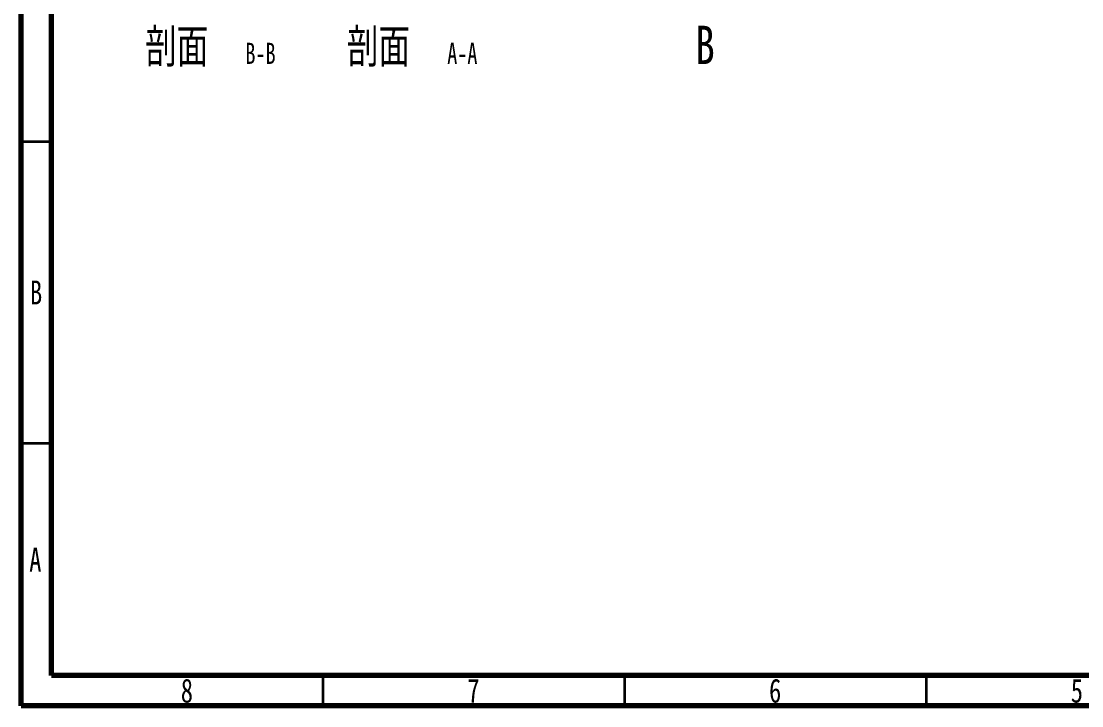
# Model space of a CAD drawing. Header units: millimetres. Extents: x 15 to 415, y 5 to 292.
# Drawn here: x 15 to 190.8, y 5 to 118.5 of the extents above; entities that cross this region are included whole.
import ezdxf

# ---------------------------------------------------------------- set-up
doc = ezdxf.new("R2010")
doc.units = ezdxf.units.MM
doc.styles.add('SLDTEXTSTYLE0', font='TXT', dxfattribs={"width": 0.75})
doc.styles.add('SLDTEXTSTYLE1', font='TXT', dxfattribs={"width": 0.75, "bigfont": 'bigfont'})
doc.styles.add('SLDTEXTSTYLE3', font='TXT', dxfattribs={"width": 0.7})

# ---------------------------------------------------------------- blocks, each defined once
blk = doc.blocks.new('SW_NOTE_2')
at = {"color": 0, "linetype": 'Continuous', "lineweight": 0, "attachment_point": 2}
for s, insert, char_height, style in [('\\M+19655\\M+196CA', (8.33, 8.19), 6.35, 'SLDTEXTSTYLE1'), ('A-A', (22.23, 5.8), 3.5, 'SLDTEXTSTYLE3')]:
    blk.add_mtext(s, dxfattribs=dict(at, insert=insert, char_height=char_height, style=style))
blk = doc.blocks.new('SW_NOTE_3')
at = {"color": 0, "linetype": 'Continuous', "lineweight": 0, "attachment_point": 2}
for s, insert, char_height, style in [('\\M+19655\\M+196CA', (8.33, 8.19), 6.35, 'SLDTEXTSTYLE1'), ('B-B', (22.23, 5.8), 3.5, 'SLDTEXTSTYLE3')]:
    blk.add_mtext(s, dxfattribs=dict(at, insert=insert, char_height=char_height, style=style))

msp = doc.modelspace()

# ---------------------------------------------------------------- linework, layer by layer
at = {"color": 7, "linetype": 'Continuous', "lineweight": 70}
for p, q in [((15, 5), (15, 292)), ((20, 10), (20, 287)), ((410, 10), (20, 10)), ((415, 5), (15, 5))]:
    msp.add_line(p, q, dxfattribs=at)
at = {"color": 7, "linetype": 'Continuous', "lineweight": 35}
for p, q in [((20, 98.5), (15, 98.5)), ((20, 48.5), (15, 48.5)), ((65, 10), (65, 5)), ((115, 10), (115, 5)), ((165, 10), (165, 5))]:
    msp.add_line(p, q, dxfattribs=at)

# ---------------------------------------------------------------- block references
at = {"color": 7, "linetype": 'Continuous', "lineweight": 0}
for name, p in [('SW_NOTE_3', (32.43, 109.097)), ('SW_NOTE_2', (65.878, 109.097))]:
    msp.add_blockref(name, p, dxfattribs=at)

# ---------------------------------------------------------------- texts
at = {"color": 7, "linetype": 'Continuous', "insert": (126.709, 117.723), "char_height": 6.35, "attachment_point": 1, "style": 'SLDTEXTSTYLE0'}
msp.add_mtext('B', dxfattribs=at)
at = {"color": 7, "linetype": 'Continuous', "lineweight": 0, "char_height": 3.969, "attachment_point": 2, "style": 'SLDTEXTSTYLE0'}
for s, insert in [('B', (17.471, 75.495)), ('A', (17.34, 31.184)), ('8', (42.46, 9.495)), ('7', (89.96, 9.495)), ('6', (139.96, 9.495)), ('5', (189.96, 9.495))]:
    msp.add_mtext(s, dxfattribs=dict(at, insert=insert))

doc.saveas('drawing.dxf')
